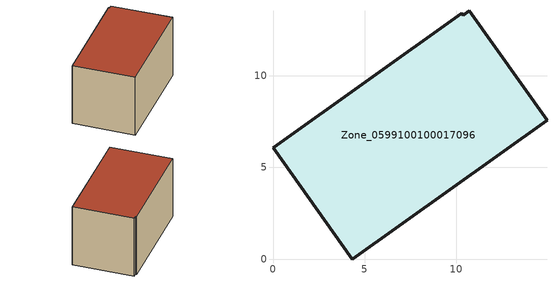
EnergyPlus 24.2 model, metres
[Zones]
Zone_0599100100017096
 floor ground (C_G): 10.38,13.31 10.69,13.53 14.94,7.57 4.33,0 0,6.07 10.3,13.41 z0
 wall outside (C_F): 0,6.07 4.33,0 14.94,7.57 10.69,13.53 10.38,13.31 10.3,13.41 0,6.07 z0:7.65
 roof outside (C_R): 10.69,13.53 10.38,13.31 10.3,13.41 0,6.07 4.33,0 14.94,7.57 z7.65
[BUILDING]
Pand.0599100100017096: North Axis=0; Terrain=City; Loads Convergence Tolerance Value=0.04; Temperature Convergence Tolerance Value=0.4; Solar Distribution=FullExterior; Maximum Number of Warmup Days=25; Minimum Number of Warmup Days=1
[Site:Location]
Rotterdam.The.Hague.AP_ZH_NLD Design_Conditions: Latitude=51.96; Longitude=4.45; Time Zone=1; Elevation=-4.5
[SITE:GROUNDTEMPERATURE:BUILDINGSURFACE]
18, 18, 18, 18, 18, 18, 18, 18, 18, 18, 18, 18
[MATERIAL] Thermal Absorptance=0.9; Solar Absorptance=0.7; Visible Absorptance=0.7
Name | Roughness | Thickness | Conductivity | Density | Specific Heat
G.D.2015-2018 | MediumSmooth | 0.15 | 0.0428571 | 540 | 1210
F.D.2015-2018 | Rough | 0.3 | 0.0666667 | 1920 | 840
R.D.2015-2018 | MediumRough | 0.2 | 0.0333333 | 1500 | 1000
[CONSTRUCTION]
C_G: G.D.2015-2018
C_F: F.D.2015-2018
C_R: R.D.2015-2018
[ZONE]
Zone_0599100100017096: Type=1; Multiplier=1; Ceiling Height=Autocalculate; Volume=Autocalculate; Floor Area=autocalculate; Part of Total Floor Area=Yes
[ZONEINFILTRATION:DESIGNFLOWRATE]
Infil_Zone_0599100100017096: Zone or ZoneList or Space or SpaceList=Zone_0599100100017096; Schedule=AlwaysOn; Design Flow Rate Calculation Method=Flow/Area; Flow Rate per Floor Area=0.0021; Constant Term Coefficient=1; Temperature Term Coefficient=0; Velocity Term Coefficient=0; Velocity Squared Term Coefficient=0
[HVACTEMPLATE:ZONE:IDEALLOADSAIRSYSTEM]
Zone_0599100100017096: Maximum Heating Supply Air Temperature=50; Minimum Cooling Supply Air Temperature=13; Maximum Heating Supply Air Humidity Ratio=0.0156; Minimum Cooling Supply Air Humidity Ratio=0.0077; Heating Limit=NoLimit; Cooling Limit=NoLimit; Dehumidification Control Type=ConstantSensibleHeatRatio; Cooling Sensible Heat Ratio=0.7; Dehumidification Setpoint=60; Humidification Control Type=None; Humidification Setpoint=30; Outdoor Air Method=None; Outdoor Air Flow Rate per Person=0.00944; Outdoor Air Flow Rate per Zone Floor Area=0; Outdoor Air Flow Rate per Zone=0; Demand Controlled Ventilation Type=None; Outdoor Air Economizer Type=NoEconomizer; Heat Recovery Type=None; Sensible Heat Recovery Effectiveness=0.7; Latent Heat Recovery Effectiveness=0.65
[ZONECONTROL:THERMOSTAT]
ThermostatControl_Zone_0599100100017096: Zone or ZoneList=Zone_0599100100017096; Control Type Schedule=DualSetpointControlType; Control 1=Thermostat_Zone_0599100100017096; Temperature Difference Between Cutout And Setpoint=0
[THERMOSTATSETPOINT:DUALSETPOINT]
Thermostat_Zone_0599100100017096: Heating Setpoint Temperature Schedule=HeatingSetpoint_Zone_0599100100017096; Cooling Setpoint Temperature Schedule=CoolingSetpoint_Zone_0599100100017096
[SCHEDULE:COMPACT]
HeatingSetpoint_Zone_0599100100017096: Through: 12/31, For: AllDays, Until: 24:00, 21
CoolingSetpoint_Zone_0599100100017096: Through: 12/31, For: AllDays, Until: 24:00, 24
DualSetpointControlType: Through: 12/31, For: AllDays, Until: 24:00, 4
AlwaysOn: Through: 12/31, For: AllDays, Until: 24:00, 1
